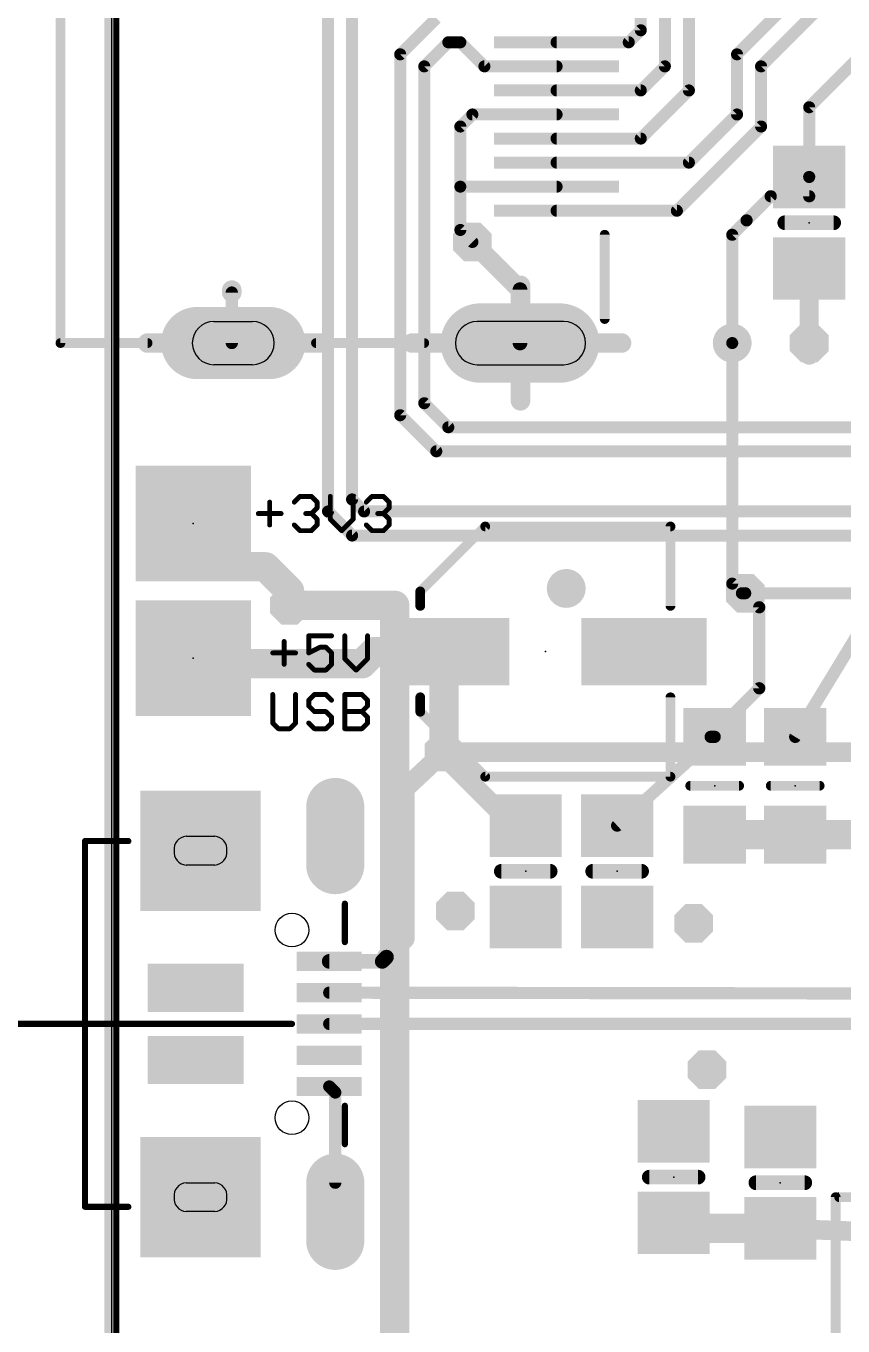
# Model space of a CAD drawing. Extents: x -31 to 165, y 0 to 136.
# Drawn here: x -1.78 to 15.2, y 31.32 to 58.34 of the extents above; entities that cross this region are included whole.
import ezdxf

# ---------------------------------------------------------------- set-up
doc = ezdxf.new("R2010")
doc.units = 0
for name, color, linetype in [('1', 12, 'CONTINUOUS'), ('16', 132, 'CONTINUOUS'), ('17', 110, 'CONTINUOUS'), ('18', 3, 'CONTINUOUS'), ('20', 53, 'CONTINUOUS'), ('21', 40, 'CONTINUOUS'), ('22', 6, 'CONTINUOUS'), ('23', 40, 'CONTINUOUS'), ('47', 253, 'CONTINUOUS')]:
    doc.layers.add(name, color=color, linetype=linetype)

# ---------------------------------------------------------------- blocks, each defined once
blk = doc.blocks.new('RECT')
blk.add_solid([(-0.5, -0.5), (0.5, -0.5), (-0.5, 0.5), (0.5, 0.5)])
blk = doc.blocks.new('LONGP100')
at = {"const_width": 1}
blk.add_lwpolyline([(-0.5, 0), (0.5, 0)], dxfattribs=at)
at = {"const_width": 0.5}
for points in [[(-0.5, 0.25, 1), (-0.5, -0.25)], [(0.5, -0.25, 1), (0.5, 0.25)]]:
    blk.add_lwpolyline(points, format="xyb", dxfattribs=at)
blk = doc.blocks.new('OFFSETP100')
at = {"const_width": 1}
blk.add_lwpolyline([(0, 0), (1, 0)], dxfattribs=at)
at = {"const_width": 0.5}
for points in [[(0, 0.25, 1), (0, -0.25)], [(1, -0.25, 1), (1, 0.25)]]:
    blk.add_lwpolyline(points, format="xyb", dxfattribs=at)
blk = doc.blocks.new('SQUAREP')
blk.add_solid([(-0.5, -0.5), (0.5, -0.5), (-0.5, 0.5), (0.5, 0.5)])
blk = doc.blocks.new('ROUNDV')
at = {"const_width": 0.5}
blk.add_lwpolyline([(0, -0.25, 1), (0, 0.25, 1), (0, -0.25)], format="xyb", dxfattribs=at)
blk = doc.blocks.new('OCTAGONV')
at = {"const_width": 0.5}
blk.add_lwpolyline([(-0.25, -0.1036), (-0.25, 0.1036), (-0.1036, 0.25), (0.1036, 0.25), (0.25, 0.1036), (0.25, -0.1036), (0.1036, -0.25), (-0.1036, -0.25), (-0.25, -0.1036), (-0.25, 0.1036)], dxfattribs=at)

msp = doc.modelspace()

# ---------------------------------------------------------------- linework, layer by layer
at = {"layer": '1'}
for points, const_width in [([(-0.0008, 8.001), (-0.0008, 108.201)], 0.3), ([(11.4992, 57.501), (11.4992, 68.501)], 0.25), ([(11.9992, 57.001), (11.9992, 68.251)], 0.25), ([(10.9992, 58.251), (10.9992, 59.501)], 0.25), ([(4.4992, 59.251), (4.4992, 48.251)], 0.25), ([(12.9992, 57.751), (14.4992, 59.251)], 0.25), ([(4.9992, 59.001), (4.9992, 48.501)], 0.25), ([(13.4992, 57.501), (14.9992, 59.001)], 0.25), ([(6.7492, 58.501), (5.9992, 57.751)], 0.25), ([(16.4992, 58.651), (14.4992, 56.651)], 0.25), ([(10.7492, 58.001), (10.9992, 58.251)], 0.25), ([(6.4992, 57.501), (6.9992, 58.001)], 0.25), ([(6.9992, 58.001), (7.2492, 58.001)], 0.25), ([(7.2492, 58.001), (7.7492, 57.501)], 0.25), ([(9.2492, 58.001), (10.7492, 58.001)], 0.25), ([(5.9992, 57.751), (5.9992, 50.251)], 0.25), ([(12.9992, 56.501), (12.9992, 57.751)], 0.25), ([(6.4992, 50.501), (6.4992, 57.501)], 0.25), ([(7.7492, 57.501), (9.2492, 57.501)], 0.25), ([(10.9992, 57.001), (11.4992, 57.501)], 0.25), ([(13.4992, 56.251), (13.4992, 57.501)], 0.25), ([(9.2492, 57.001), (10.9992, 57.001)], 0.25), ([(10.9992, 56.001), (11.9992, 57.001)], 0.25), ([(14.4992, 56.651), (14.4992, 55.201)], 0.25), ([(7.4992, 56.501), (7.2492, 56.251)], 0.25), ([(9.2492, 56.501), (7.4992, 56.501)], 0.25), ([(11.9992, 55.501), (12.9992, 56.501)], 0.25), ([(7.2492, 56.251), (7.2492, 55.001)], 0.25), ([(11.7492, 54.501), (13.4992, 56.251)], 0.25), ([(9.2492, 56.001), (10.9992, 56.001)], 0.25), ([(9.2492, 55.501), (11.9992, 55.501)], 0.25), ([(7.2492, 55.001), (7.2492, 54.101)], 0.25), ([(9.2492, 55.001), (7.2492, 55.001)], 0.25), ([(14.4992, 54.801), (14.4992, 55.201)], 0.254), ([(13.1992, 54.301), (13.6992, 54.801)], 0.254), ([(13.6992, 54.801), (14.4992, 54.801)], 0.254), ([(9.2492, 54.501), (11.7492, 54.501)], 0.25), ([(13.1992, 54.301), (12.8992, 54.001)], 0.25), ([(7.2492, 54.101), (7.4992, 53.851)], 0.25), ([(8.4892, 52.861), (7.4992, 53.851)], 0.4), ([(12.8992, 54.001), (12.8992, 51.751)], 0.25), ([(14.4992, 53.301), (14.4992, 51.751)], 0.4), ([(2.4992, 52.851), (2.4992, 52.801)], 0.4064), ([(8.4992, 52.951), (8.4992, 51.751)], 0.4064), ([(8.4892, 51.751), (8.4892, 52.861)], 0.3048), ([(2.4992, 51.751), (2.4992, 52.801)], 0.254), ([(0.7492, 51.751), (2.4992, 51.751)], 0.4064), ([(8.4992, 51.751), (10.5992, 51.751)], 0.4064), ([(6.9992, 50.001), (6.4992, 50.501)], 0.25), ([(5.9992, 50.251), (6.7492, 49.501)], 0.25), ([(15.7492, 50.001), (6.9992, 50.001)], 0.25), ([(15.9992, 49.501), (6.7492, 49.501)], 0.25), ([(4.4992, 48.251), (4.9992, 47.751)], 0.25), ([(4.9992, 48.501), (5.2492, 48.251)], 0.25), ([(5.2492, 48.251), (16.7492, 48.251)], 0.25), ([(1.6992, 47.101), (1.6992, 48.001)], 0.6096), ([(4.9992, 47.751), (16.9992, 47.751)], 0.25), ([(3.1992, 47.101), (1.6992, 47.101)], 0.6096), ([(3.6992, 46.601), (3.1992, 47.101)], 0.6096), ([(3.6992, 46.301), (3.6992, 46.601)], 0.6096), ([(13.4612, 46.26), (13.1702, 46.551)], 0.254), ([(17.7492, 46.551), (13.1702, 46.551)], 0.25), ([(13.4612, 44.577), (13.4612, 46.26)], 0.254), ([(14.2082, 43.567), (15.6504, 45.9348)], 0.254), ([(1.6992, 45.201), (1.8152, 45.085)], 0.6096), ([(1.8152, 45.085), (5.2062, 45.085)], 0.6096), ([(5.2062, 45.085), (5.4602, 45.339)], 0.6096), ([(5.4602, 45.339), (6.9662, 45.339)], 0.6096), ([(6.9662, 45.339), (6.9082, 44.646)], 0.6096), ([(6.9082, 44.646), (6.9082, 43.251)], 0.6096), ([(12.4512, 43.567), (13.4612, 44.577)], 0.254), ([(10.5082, 41.723), (12.5352, 43.567)], 0.254), ([(12.5352, 43.567), (12.4512, 43.567)], 0.254), ([(6.0952, 42.489), (6.9082, 43.251)], 0.4064), ([(8.2841, 41.7931), (6.8262, 43.251)], 0.4064), ([(6.8262, 43.251), (6.9082, 43.251)], 0.4064), ([(6.0952, 39.37), (6.0952, 42.489)], 0.4064), ([(8.6082, 41.723), (8.2841, 41.7931)], 0.6096), ([(12.5352, 41.535), (14.2082, 41.535)], 0.6096), ([(14.2082, 41.535), (15.8812, 41.535)], 0.6096), ([(5.7142, 38.989), (6.0952, 39.37)], 0.4064), ([(4.5242, 38.901), (5.6262, 38.901)], 0.3048), ([(5.6262, 38.901), (5.7142, 38.989)], 0.3048), ([(4.5242, 38.251), (20.1922, 38.227)], 0.254), ([(4.5242, 37.601), (20.1922, 37.601)], 0.254), ([(4.5242, 36.301), (4.6492, 36.176)], 0.254), ([(4.6492, 36.176), (4.6492, 34.301)], 0.254), ([(11.6832, 33.467), (11.7992, 33.351)], 0.6096), ([(11.7992, 33.351), (13.8992, 33.351)], 0.6096), ([(15.6332, 33.285), (13.8992, 33.351)], 0.4064)]:
    msp.add_lwpolyline(points, dxfattribs=dict(at, const_width=const_width))
for points, const_width in [([(11.0434, 58.2068, 1), (10.955, 58.2952)], 0.125), ([(6.9992, 58.0635, 1), (6.9992, 57.9385)], 0.125), ([(7.0434, 57.9568, 1), (6.955, 58.0452)], 0.125), ([(7.2934, 58.0452, 1), (7.205, 57.9568)], 0.125), ([(7.2492, 57.9385, 1), (7.2492, 58.0635)], 0.125), ([(9.2492, 58.0635, 1), (9.2492, 57.9385)], 0.125), ([(10.705, 58.0452, 1), (10.7934, 57.9568)], 0.125), ([(10.7492, 57.9385, 1), (10.7492, 58.0635)], 0.125), ([(10.9367, 58.251, 1), (11.0617, 58.251)], 0.125), ([(6.0617, 57.751, 1), (5.9367, 57.751)], 0.125), ([(5.955, 57.7952, 1), (6.0434, 57.7068)], 0.125), ([(13.0617, 57.751, 1), (12.9367, 57.751)], 0.125), ([(12.955, 57.7952, 1), (13.0434, 57.7068)], 0.125), ([(6.5617, 57.501, 1), (6.4367, 57.501)], 0.125), ([(6.455, 57.5452, 1), (6.5434, 57.4568)], 0.125), ([(7.7492, 57.5635, 1), (7.7492, 57.4385)], 0.125), ([(7.705, 57.4568, 1), (7.7934, 57.5452)], 0.125), ([(9.2492, 57.4385, 1), (9.2492, 57.5635)], 0.125), ([(11.4367, 57.501, 1), (11.5617, 57.501)], 0.125), ([(11.5434, 57.4568, 1), (11.455, 57.5452)], 0.125), ([(13.5617, 57.501, 1), (13.4367, 57.501)], 0.125), ([(13.455, 57.5452, 1), (13.5434, 57.4568)], 0.125), ([(9.2492, 57.0635, 1), (9.2492, 56.9385)], 0.125), ([(10.955, 57.0452, 1), (11.0434, 56.9568)], 0.125), ([(10.9992, 56.9385, 1), (10.9992, 57.0635)], 0.125), ([(11.9367, 57.001, 1), (12.0617, 57.001)], 0.125), ([(12.0434, 56.9568, 1), (11.955, 57.0452)], 0.125), ([(14.5617, 56.651, 1), (14.4367, 56.651)], 0.125), ([(14.455, 56.6952, 1), (14.5434, 56.6068)], 0.125), ([(7.4992, 56.5635, 1), (7.4992, 56.4385)], 0.125), ([(7.5434, 56.4568, 1), (7.455, 56.5452)], 0.125), ([(9.2492, 56.4385, 1), (9.2492, 56.5635)], 0.125), ([(12.9367, 56.501, 1), (13.0617, 56.501)], 0.125), ([(13.0434, 56.4568, 1), (12.955, 56.5452)], 0.125), ([(7.3117, 56.251, 1), (7.1867, 56.251)], 0.125), ([(7.205, 56.2952, 1), (7.2934, 56.2068)], 0.125), ([(13.4367, 56.251, 1), (13.5617, 56.251)], 0.125), ([(13.5434, 56.2068, 1), (13.455, 56.2952)], 0.125), ([(9.2492, 56.0635, 1), (9.2492, 55.9385)], 0.125), ([(10.955, 56.0452, 1), (11.0434, 55.9568)], 0.125), ([(10.9992, 55.9385, 1), (10.9992, 56.0635)], 0.125), ([(9.2492, 55.5635, 1), (9.2492, 55.4385)], 0.125), ([(11.955, 55.5452, 1), (12.0434, 55.4568)], 0.125), ([(11.9992, 55.4385, 1), (11.9992, 55.5635)], 0.125), ([(7.3117, 55.001, 1), (7.1867, 55.001)], 0.125), ([(7.2492, 55.0635, 1), (7.2492, 54.9385)], 0.125), ([(9.2492, 54.9385, 1), (9.2492, 55.0635)], 0.125), ([(14.5627, 55.201, 1), (14.4357, 55.201)], 0.127), ([(14.4367, 55.201, 1), (14.5617, 55.201)], 0.125), ([(7.1867, 55.001, 1), (7.3117, 55.001)], 0.125), ([(13.6992, 54.8645, 1), (13.6992, 54.7375)], 0.127), ([(13.7441, 54.7561, 1), (13.6543, 54.8459)], 0.127), ([(14.4357, 54.801, 1), (14.5627, 54.801)], 0.127), ([(14.4992, 54.7375, 1), (14.4992, 54.8645)], 0.127), ([(9.2492, 54.5635, 1), (9.2492, 54.4385)], 0.125), ([(11.705, 54.5452, 1), (11.7934, 54.4568)], 0.125), ([(11.7492, 54.4385, 1), (11.7492, 54.5635)], 0.125), ([(13.1543, 54.3459, 1), (13.2441, 54.2561)], 0.127), ([(13.2434, 54.2568, 1), (13.155, 54.3452)], 0.125), ([(7.2934, 54.1452, 1), (7.205, 54.0568)], 0.125), ([(7.1867, 54.101, 1), (7.3117, 54.101)], 0.125), ([(7.5699, 53.9217, 1), (7.4285, 53.7803)], 0.2), ([(12.9617, 54.001, 1), (12.8367, 54.001)], 0.125), ([(12.855, 54.0452, 1), (12.9434, 53.9568)], 0.125), ([(7.455, 53.8068, 1), (7.5434, 53.8952)], 0.125), ([(14.5992, 53.301, 1), (14.3992, 53.301)], 0.2), ([(2.6008, 52.851, 1), (2.3976, 52.851)], 0.2032), ([(8.6008, 52.951, 1), (8.3976, 52.951)], 0.2032), ([(8.4185, 52.7903, 1), (8.5599, 52.9317)], 0.2), ([(8.5654, 52.861, 1), (8.413, 52.861)], 0.1524), ([(2.3976, 52.801, 1), (2.6008, 52.801)], 0.2032), ([(2.5627, 52.801, 1), (2.4357, 52.801)], 0.127), ([(0.7492, 51.8526, 1), (0.7492, 51.6494)], 0.2032), ([(2.4992, 51.6494, 1), (2.4992, 51.8526)], 0.2032), ([(8.4992, 51.8526, 1), (8.4992, 51.6494)], 0.2032), ([(10.5992, 51.6494, 1), (10.5992, 51.8526)], 0.2032), ([(2.4357, 51.751, 1), (2.5627, 51.751)], 0.127), ([(8.3976, 51.751, 1), (8.6008, 51.751)], 0.2032), ([(8.413, 51.751, 1), (8.5654, 51.751)], 0.1524), ([(12.8367, 51.751, 1), (12.9617, 51.751)], 0.125), ([(14.3992, 51.751, 1), (14.5992, 51.751)], 0.2), ([(6.5434, 50.5452, 1), (6.455, 50.4568)], 0.125), ([(6.4367, 50.501, 1), (6.5617, 50.501)], 0.125), ([(6.0434, 50.2952, 1), (5.955, 50.2068)], 0.125), ([(5.9367, 50.251, 1), (6.0617, 50.251)], 0.125), ([(6.9992, 50.0635, 1), (6.9992, 49.9385)], 0.125), ([(6.955, 49.9568, 1), (7.0434, 50.0452)], 0.125), ([(6.7492, 49.5635, 1), (6.7492, 49.4385)], 0.125), ([(6.705, 49.4568, 1), (6.7934, 49.5452)], 0.125), ([(4.5434, 48.2952, 1), (4.455, 48.2068)], 0.125), ([(5.0434, 48.5452, 1), (4.955, 48.4568)], 0.125), ([(4.9367, 48.501, 1), (5.0617, 48.501)], 0.125), ([(5.2492, 48.3135, 1), (5.2492, 48.1885)], 0.125), ([(1.8516, 48.001, 1), (1.5468, 48.001)], 0.3048), ([(4.4367, 48.251, 1), (4.5617, 48.251)], 0.125), ([(5.205, 48.2068, 1), (5.2934, 48.2952)], 0.125), ([(4.9992, 47.8135, 1), (4.9992, 47.6885)], 0.125), ([(4.955, 47.7068, 1), (5.0434, 47.7952)], 0.125), ([(1.6992, 47.2534, 1), (1.6992, 46.9486)], 0.3048), ([(3.307, 47.2088, 1), (3.0914, 46.9932)], 0.3048), ([(3.1992, 46.9486, 1), (3.1992, 47.2534)], 0.3048), ([(1.5468, 47.101, 1), (1.8516, 47.101)], 0.3048), ([(3.8516, 46.601, 1), (3.5468, 46.601)], 0.3048), ([(3.5914, 46.4932, 1), (3.807, 46.7088)], 0.3048), ([(13.2151, 46.5959, 1), (13.1253, 46.5061)], 0.127), ([(13.1702, 46.6135, 1), (13.1702, 46.4885)], 0.125), ([(3.5468, 46.301, 1), (3.8516, 46.301)], 0.3048), ([(13.5247, 46.26, 1), (13.3977, 46.26)], 0.127), ([(13.4163, 46.2151, 1), (13.5061, 46.3049)], 0.127), ([(1.807, 45.3088, 1), (1.5914, 45.0932)], 0.3048), ([(1.8152, 45.2374, 1), (1.8152, 44.9326)], 0.3048), ([(5.2062, 44.9326, 1), (5.2062, 45.2374)], 0.3048), ([(5.4602, 45.4914, 1), (5.4602, 45.1866)], 0.3048), ([(5.568, 45.2312, 1), (5.3524, 45.4468)], 0.3048), ([(7.1181, 45.3263, 1), (6.8143, 45.3517)], 0.3048), ([(6.9662, 45.1866, 1), (6.9662, 45.4914)], 0.3048), ([(1.7074, 44.9772, 1), (1.923, 45.1928)], 0.3048), ([(5.0984, 45.1928, 1), (5.314, 44.9772)], 0.3048), ([(7.0606, 44.646, 1), (6.7558, 44.646)], 0.3048), ([(6.7563, 44.6587, 1), (7.0601, 44.6333)], 0.3048), ([(13.3977, 44.577, 1), (13.5247, 44.577)], 0.127), ([(13.5061, 44.5321, 1), (13.4163, 44.6219)], 0.127), ([(12.4512, 43.6305, 1), (12.4512, 43.5035)], 0.127), ([(12.4063, 43.6119, 1), (12.4961, 43.5221)], 0.127), ([(12.5779, 43.52, 1), (12.4925, 43.614)], 0.127), ([(12.5352, 43.5035, 1), (12.5352, 43.6305)], 0.127), ([(14.154, 43.6, 1), (14.2624, 43.534)], 0.127), ([(6.7558, 43.251, 1), (7.0606, 43.251)], 0.3048), ([(6.8262, 43.3526, 1), (6.8262, 43.1494)], 0.2032), ([(6.898, 43.3228, 1), (6.7544, 43.1792)], 0.2032), ([(6.9777, 43.1769, 1), (6.8387, 43.3251)], 0.2032), ([(6.9082, 43.1494, 1), (6.9082, 43.3526)], 0.2032), ([(6.1968, 42.489, 1), (5.9936, 42.489)], 0.2032), ([(6.0257, 42.5631, 1), (6.1647, 42.4149)], 0.2032), ([(8.3163, 41.9421, 1), (8.2518, 41.6442)], 0.3048), ([(8.2122, 41.7213, 1), (8.3559, 41.865)], 0.2032), ([(8.576, 41.574, 1), (8.6404, 41.872)], 0.3048), ([(10.4655, 41.77, 1), (10.5509, 41.676)], 0.127), ([(12.5352, 41.6874, 1), (12.5352, 41.3826)], 0.3048), ([(14.2082, 41.6874, 1), (14.2082, 41.3826)], 0.3048), ([(14.2082, 41.3826, 1), (14.2082, 41.6874)], 0.3048), ([(5.9936, 39.37, 1), (6.1968, 39.37)], 0.2032), ([(6.167, 39.2982, 1), (6.0234, 39.4418)], 0.2032), ([(4.5242, 38.9772, 1), (4.5242, 38.8248)], 0.1524), ([(5.5723, 38.9549, 1), (5.6801, 38.8471)], 0.1524), ([(5.6424, 39.0608, 1), (5.786, 38.9172)], 0.2032), ([(5.6262, 38.8248, 1), (5.6262, 38.9772)], 0.1524), ([(5.7681, 38.9351, 1), (5.6603, 39.0429)], 0.1524), ([(4.5243, 38.3145, 1), (4.5241, 38.1875)], 0.127), ([(4.5242, 37.6645, 1), (4.5242, 37.5375)], 0.127), ([(4.5691, 36.3459, 1), (4.4793, 36.2561)], 0.127), ([(4.7127, 36.176, 1), (4.5857, 36.176)], 0.127), ([(4.6043, 36.1311, 1), (4.6941, 36.2209)], 0.127), ([(4.5857, 34.301, 1), (4.7127, 34.301)], 0.127), ([(11.791, 33.5748, 1), (11.5754, 33.3592)], 0.3048), ([(11.7992, 33.5034, 1), (11.7992, 33.1986)], 0.3048), ([(11.6914, 33.2432, 1), (11.907, 33.4588)], 0.3048), ([(13.9031, 33.4525, 1), (13.8953, 33.2495)], 0.2032), ([(13.8992, 33.1986, 1), (13.8992, 33.5034)], 0.3048)]:
    msp.add_lwpolyline(points, format="xyb", dxfattribs=dict(at, const_width=const_width))
at = {"layer": '16'}
for points, const_width in [([(-0.0008, 8.001), (-0.0008, 108.201)], 0.25), ([(8.4992, 52.951), (8.4992, 50.551)], 0.4064), ([(0.7492, 51.751), (4.3492, 51.751)], 0.4064), ([(6.2492, 51.751), (10.5492, 51.751)], 0.4064), ([(12.8992, 46.751), (12.8992, 51.751)], 0.25), ([(14.4992, 51.751), (14.4992, 51.501)], 0.4), ([(13.0992, 46.551), (12.8992, 46.751)], 0.25), ([(5.8852, 46.301), (3.6992, 46.301)], 0.6096), ([(5.8852, 29.151), (5.8852, 46.301)], 0.6096), ([(13.1702, 46.551), (13.0992, 46.551)], 0.25), ([(6.9082, 43.251), (16.0992, 43.251)], 0.4064)]:
    msp.add_lwpolyline(points, dxfattribs=dict(at, const_width=const_width))
for points, const_width in [([(8.6008, 52.951, 1), (8.3976, 52.951)], 0.2032), ([(0.7492, 51.8526, 1), (0.7492, 51.6494)], 0.2032), ([(4.3492, 51.6494, 1), (4.3492, 51.8526)], 0.2032), ([(6.2492, 51.8526, 1), (6.2492, 51.6494)], 0.2032), ([(10.5492, 51.6494, 1), (10.5492, 51.8526)], 0.2032), ([(12.9617, 51.751, 1), (12.8367, 51.751)], 0.125), ([(14.5992, 51.751, 1), (14.3992, 51.751)], 0.2), ([(14.3992, 51.501, 1), (14.5992, 51.501)], 0.2), ([(8.3976, 50.551, 1), (8.6008, 50.551)], 0.2032), ([(12.9434, 46.7952, 1), (12.855, 46.7068)], 0.125), ([(12.8367, 46.751, 1), (12.9617, 46.751)], 0.125), ([(3.6992, 46.4534, 1), (3.6992, 46.1486)], 0.3048), ([(6.0376, 46.301, 1), (5.7328, 46.301)], 0.3048), ([(5.8852, 46.1486, 1), (5.8852, 46.4534)], 0.3048), ([(13.0992, 46.6135, 1), (13.0992, 46.4885)], 0.125), ([(13.055, 46.5068, 1), (13.1434, 46.5952)], 0.125), ([(13.1702, 46.4885, 1), (13.1702, 46.6135)], 0.125), ([(6.9082, 43.3526, 1), (6.9082, 43.1494)], 0.2032)]:
    msp.add_lwpolyline(points, format="xyb", dxfattribs=dict(at, const_width=const_width))
at = {"layer": '20'}
for p, q in [((-0.0008, 112.201), (-0.0008, 4.001)), ((2.1292, 52.201), (2.9292, 52.201)), ((9.3992, 52.201), (7.5992, 52.201)), ((2.9292, 51.301), (2.1292, 51.301)), ((7.5992, 51.301), (9.3992, 51.301)), ((1.5492, 41.501), (2.1492, 41.501)), ((2.1492, 40.901), (1.5492, 40.901)), ((1.5492, 34.301), (2.1492, 34.301)), ((2.1492, 33.701), (1.5492, 33.701))]:
    msp.add_line(p, q, dxfattribs=at)
for centre in [(3.7492, 39.551), (3.7492, 35.651)]:
    msp.add_circle(centre, 0.35, dxfattribs=at)
for centre, radius, start, end in [((2.1292, 51.751), 0.45, 90, 180), ((2.9292, 51.751), 0.45, 0, 90), ((7.5992, 51.751), 0.45, 90, 180), ((9.3992, 51.751), 0.45, 0, 90), ((2.1292, 51.751), 0.45, 180, 270), ((2.9292, 51.751), 0.45, 270, 0), ((7.5992, 51.751), 0.45, 180, 270), ((9.3992, 51.751), 0.45, 270, 0), ((1.5742, 41.226), 0.2761, 95.1944, 185.1944), ((2.1242, 41.226), 0.2761, 354.8056, 84.8056), ((1.5742, 41.176), 0.2761, 174.8056, 264.8056), ((2.1242, 41.176), 0.2761, 275.1944, 5.1944), ((1.5742, 34.026), 0.2761, 95.1944, 185.1944), ((2.1242, 34.026), 0.2761, 354.8056, 84.8056), ((1.5742, 33.976), 0.2761, 174.8056, 264.8056), ((2.1242, 33.976), 0.2761, 275.1944, 5.1944)]:
    msp.add_arc(centre, radius, start, end, dxfattribs=at)
at = {"layer": '21'}
for points, const_width in [([(-1.0608, 66.251), (-1.0608, 51.751)], 0.2032), ([(15.0072, 54.251), (13.9912, 54.251)], 0.3048), ([(10.2492, 54.001), (10.2492, 52.251)], 0.2032), ([(-1.0608, 51.751), (0.7492, 51.751)], 0.2032), ([(4.2492, 51.751), (6.4992, 51.751)], 0.2032), ([(3.2873, 48.445), (3.2873, 47.9704)], 0.1016), ([(3.7984, 48.445), (3.9171, 48.5636)], 0.1016), ([(3.9171, 48.5636), (4.1543, 48.5636)], 0.1016), ([(4.1543, 48.5636), (4.273, 48.445)], 0.1016), ([(4.273, 48.3263), (4.1543, 48.2077)], 0.1016), ([(4.273, 48.445), (4.273, 48.3263)], 0.1016), ([(4.5468, 48.5636), (4.5468, 48.0891)], 0.1016), ([(5.0214, 48.0891), (5.0214, 48.5636)], 0.1016), ([(5.2952, 48.445), (5.4139, 48.5636)], 0.1016), ([(5.4139, 48.5636), (5.6512, 48.5636)], 0.1016), ([(5.6512, 48.5636), (5.7698, 48.445)], 0.1016), ([(5.7698, 48.3263), (5.6512, 48.2077)], 0.1016), ([(5.7698, 48.445), (5.7698, 48.3263)], 0.1016), ([(3.05, 48.2077), (3.5245, 48.2077)], 0.1016), ([(4.1543, 48.2077), (4.0357, 48.2077)], 0.1016), ([(4.1543, 48.2077), (4.273, 48.0891)], 0.1016), ([(4.273, 48.0891), (4.273, 47.9704)], 0.1016), ([(4.5468, 48.0891), (4.7841, 47.8518)], 0.1016), ([(4.7841, 47.8518), (5.0214, 48.0891)], 0.1016), ([(5.6512, 48.2077), (5.5325, 48.2077)], 0.1016), ([(5.6512, 48.2077), (5.7698, 48.0891)], 0.1016), ([(5.7698, 48.0891), (5.7698, 47.9704)], 0.1016), ([(3.9171, 47.8518), (3.7984, 47.9704)], 0.1016), ([(4.1543, 47.8518), (3.9171, 47.8518)], 0.1016), ([(4.273, 47.9704), (4.1543, 47.8518)], 0.1016), ([(5.4139, 47.8518), (5.2952, 47.9704)], 0.1016), ([(5.6512, 47.8518), (5.4139, 47.8518)], 0.1016), ([(5.7698, 47.9704), (5.6512, 47.8518)], 0.1016), ([(6.4162, 46.589), (7.7662, 47.939)], 0.2032), ([(7.7662, 47.939), (11.6162, 47.939)], 0.2032), ([(11.6162, 47.939), (11.6162, 46.289)], 0.2032), ([(6.4162, 46.289), (6.4162, 46.589)], 0.2032), ([(4.573, 45.6668), (4.0984, 45.6668)], 0.1016), ([(4.0984, 45.6668), (4.0984, 45.3109)], 0.1016), ([(4.8468, 45.6668), (4.8468, 45.1923)], 0.1016), ([(5.3214, 45.1923), (5.3214, 45.6668)], 0.1016), ([(3.5873, 45.5482), (3.5873, 45.0736)], 0.1016), ([(4.0984, 45.3109), (4.3357, 45.4295)], 0.1016), ([(4.3357, 45.4295), (4.4543, 45.4295)], 0.1016), ([(4.4543, 45.4295), (4.573, 45.3109)], 0.1016), ([(3.35, 45.3109), (3.8245, 45.3109)], 0.1016), ([(4.2171, 44.955), (4.0984, 45.0736)], 0.1016), ([(4.573, 45.0736), (4.4543, 44.955)], 0.1016), ([(4.573, 45.3109), (4.573, 45.0736)], 0.1016), ([(4.8468, 45.1923), (5.0841, 44.955)], 0.1016), ([(5.0841, 44.955), (5.3214, 45.1923)], 0.1016), ([(4.4543, 44.955), (4.2171, 44.955)], 0.1016), ([(3.35, 44.4476), (3.35, 43.8544)], 0.1016), ([(3.8245, 43.8544), (3.8245, 44.4476)], 0.1016), ([(4.2171, 44.4476), (4.0984, 44.329)], 0.1016), ([(4.0984, 44.329), (4.0984, 44.2103)], 0.1016), ([(4.4543, 44.4476), (4.2171, 44.4476)], 0.1016), ([(4.573, 44.329), (4.4543, 44.4476)], 0.1016), ([(4.8468, 43.7358), (4.8468, 44.4476)], 0.1016), ([(4.8468, 44.4476), (5.2027, 44.4476)], 0.1016), ([(5.2027, 44.4476), (5.3214, 44.329)], 0.1016), ([(5.3214, 44.329), (5.3214, 44.2103)], 0.1016), ([(6.4162, 44.089), (6.4162, 44.389)], 0.2032), ([(11.6162, 44.389), (11.6162, 42.739)], 0.2032), ([(4.0984, 44.2103), (4.2171, 44.0917)], 0.1016), ([(4.2171, 44.0917), (4.4543, 44.0917)], 0.1016), ([(4.4543, 44.0917), (4.573, 43.9731)], 0.1016), ([(4.8468, 44.0917), (5.2027, 44.0917)], 0.1016), ([(5.3214, 44.2103), (5.2027, 44.0917)], 0.1016), ([(5.2027, 44.0917), (5.3214, 43.9731)], 0.1016), ([(7.7662, 42.739), (6.4162, 44.089)], 0.2032), ([(3.35, 43.8544), (3.4686, 43.7358)], 0.1016), ([(3.4686, 43.7358), (3.7059, 43.7358)], 0.1016), ([(3.7059, 43.7358), (3.8245, 43.8544)], 0.1016), ([(4.2171, 43.7358), (4.0984, 43.8544)], 0.1016), ([(4.4543, 43.7358), (4.2171, 43.7358)], 0.1016), ([(4.573, 43.8544), (4.4543, 43.7358)], 0.1016), ([(4.573, 43.9731), (4.573, 43.8544)], 0.1016), ([(5.2027, 43.7358), (4.8468, 43.7358)], 0.1016), ([(5.3214, 43.8544), (5.2027, 43.7358)], 0.1016), ([(5.3214, 43.9731), (5.3214, 43.8544)], 0.1016), ([(11.6162, 42.739), (7.7662, 42.739)], 0.2032), ([(12.0272, 42.551), (13.0432, 42.551)], 0.2032), ([(13.7002, 42.551), (14.7162, 42.551)], 0.2032), ([(0.3492, 41.401), (-0.5508, 41.401)], 0.127), ([(-0.5508, 41.401), (-0.5508, 33.801)], 0.127), ([(9.1162, 40.773), (8.1002, 40.773)], 0.3048), ([(11.0162, 40.773), (10.0002, 40.773)], 0.3048), ([(4.8492, 40.101), (4.8492, 39.301)], 0.127), ([(4.8492, 35.901), (4.8492, 35.101)], 0.127), ([(11.1752, 34.417), (12.1912, 34.417)], 0.3048), ([(13.3912, 34.301), (14.4072, 34.301)], 0.3048), ([(15.0492, 34.001), (15.0492, 30.401)], 0.2032), ([(17.5992, 34.001), (15.1212, 34.001)], 0.2032), ([(-0.5508, 33.801), (0.3492, 33.801)], 0.127)]:
    msp.add_lwpolyline(points, dxfattribs=dict(at, const_width=const_width))
for points, const_width in [([(13.9912, 54.3272, 1), (13.9912, 54.1748)], 0.1524), ([(15.0072, 54.1748, 1), (15.0072, 54.3272)], 0.1524), ([(10.3, 54.001, 1), (10.1984, 54.001)], 0.1016), ([(10.1984, 52.251, 1), (10.3, 52.251)], 0.1016), ([(-1.0608, 51.8018, 1), (-1.0608, 51.7002)], 0.1016), ([(-1.1116, 51.751, 1), (-1.01, 51.751)], 0.1016), ([(0.7492, 51.7002, 1), (0.7492, 51.8018)], 0.1016), ([(4.2492, 51.8018, 1), (4.2492, 51.7002)], 0.1016), ([(6.4992, 51.7002, 1), (6.4992, 51.8018)], 0.1016), ([(3.3127, 48.445, 1), (3.2619, 48.445)], 0.0508), ([(3.7805, 48.4629, 1), (3.8164, 48.427)], 0.0508), ([(3.9171, 48.589, 1), (3.9171, 48.5382)], 0.0508), ([(3.935, 48.5456, 1), (3.8991, 48.5816)], 0.0508), ([(4.1723, 48.5816, 1), (4.1364, 48.5456)], 0.0508), ([(4.1543, 48.5382, 1), (4.1543, 48.589)], 0.0508), ([(4.2984, 48.445, 1), (4.2476, 48.445)], 0.0508), ([(4.255, 48.427, 1), (4.2909, 48.4629)], 0.0508), ([(4.2909, 48.3084, 1), (4.255, 48.3443)], 0.0508), ([(4.5722, 48.5636, 1), (4.5214, 48.5636)], 0.0508), ([(5.0468, 48.5636, 1), (4.996, 48.5636)], 0.0508), ([(5.2773, 48.4629, 1), (5.3132, 48.427)], 0.0508), ([(5.4139, 48.589, 1), (5.4139, 48.5382)], 0.0508), ([(5.4318, 48.5456, 1), (5.3959, 48.5816)], 0.0508), ([(5.6691, 48.5816, 1), (5.6332, 48.5456)], 0.0508), ([(5.6512, 48.5382, 1), (5.6512, 48.589)], 0.0508), ([(5.7952, 48.445, 1), (5.7444, 48.445)], 0.0508), ([(5.7518, 48.427, 1), (5.7877, 48.4629)], 0.0508), ([(5.7877, 48.3084, 1), (5.7518, 48.3443)], 0.0508), ([(3.05, 48.2331, 1), (3.05, 48.1823)], 0.0508), ([(3.5245, 48.1823, 1), (3.5245, 48.2331)], 0.0508), ([(4.0357, 48.2331, 1), (4.0357, 48.1823)], 0.0508), ([(4.1723, 48.2257, 1), (4.1364, 48.1897)], 0.0508), ([(4.1364, 48.2257, 1), (4.1723, 48.1897)], 0.0508), ([(4.1543, 48.1823, 1), (4.1543, 48.2331)], 0.0508), ([(4.2476, 48.3263, 1), (4.2984, 48.3263)], 0.0508), ([(4.2984, 48.0891, 1), (4.2476, 48.0891)], 0.0508), ([(4.255, 48.0711, 1), (4.2909, 48.107)], 0.0508), ([(4.5214, 48.0891, 1), (4.5722, 48.0891)], 0.0508), ([(4.5648, 48.107, 1), (4.5289, 48.0711)], 0.0508), ([(4.996, 48.0891, 1), (5.0468, 48.0891)], 0.0508), ([(5.0393, 48.0711, 1), (5.0034, 48.107)], 0.0508), ([(5.5325, 48.2331, 1), (5.5325, 48.1823)], 0.0508), ([(5.6691, 48.2257, 1), (5.6332, 48.1897)], 0.0508), ([(5.6332, 48.2257, 1), (5.6691, 48.1897)], 0.0508), ([(5.6512, 48.1823, 1), (5.6512, 48.2331)], 0.0508), ([(5.7444, 48.3263, 1), (5.7952, 48.3263)], 0.0508), ([(5.7952, 48.0891, 1), (5.7444, 48.0891)], 0.0508), ([(5.7518, 48.0711, 1), (5.7877, 48.107)], 0.0508), ([(3.2619, 47.9704, 1), (3.3127, 47.9704)], 0.0508), ([(3.8164, 47.9884, 1), (3.7805, 47.9525)], 0.0508), ([(3.9171, 47.8772, 1), (3.9171, 47.8264)], 0.0508), ([(3.8991, 47.8338, 1), (3.935, 47.8698)], 0.0508), ([(4.1364, 47.8698, 1), (4.1723, 47.8338)], 0.0508), ([(4.1543, 47.8264, 1), (4.1543, 47.8772)], 0.0508), ([(4.2476, 47.9704, 1), (4.2984, 47.9704)], 0.0508), ([(4.2909, 47.9525, 1), (4.255, 47.9884)], 0.0508), ([(4.7661, 47.8698, 1), (4.8021, 47.8338)], 0.0508), ([(4.7661, 47.8338, 1), (4.8021, 47.8698)], 0.0508), ([(5.3132, 47.9884, 1), (5.2773, 47.9525)], 0.0508), ([(5.4139, 47.8772, 1), (5.4139, 47.8264)], 0.0508), ([(5.3959, 47.8338, 1), (5.4318, 47.8698)], 0.0508), ([(5.6332, 47.8698, 1), (5.6691, 47.8338)], 0.0508), ([(5.6512, 47.8264, 1), (5.6512, 47.8772)], 0.0508), ([(5.7444, 47.9704, 1), (5.7952, 47.9704)], 0.0508), ([(5.7877, 47.9525, 1), (5.7518, 47.9884)], 0.0508), ([(7.7662, 47.9898, 1), (7.7662, 47.8882)], 0.1016), ([(7.8021, 47.9031, 1), (7.7303, 47.9749)], 0.1016), ([(11.667, 47.939, 1), (11.5654, 47.939)], 0.1016), ([(11.6162, 47.8882, 1), (11.6162, 47.9898)], 0.1016), ([(6.467, 46.589, 1), (6.3654, 46.589)], 0.1016), ([(6.3803, 46.6249, 1), (6.4521, 46.5531)], 0.1016), ([(6.3654, 46.289, 1), (6.467, 46.289)], 0.1016), ([(11.5654, 46.289, 1), (11.667, 46.289)], 0.1016), ([(4.0984, 45.6922, 1), (4.0984, 45.6414)], 0.0508), ([(4.1238, 45.6668, 1), (4.073, 45.6668)], 0.0508), ([(4.573, 45.6414, 1), (4.573, 45.6922)], 0.0508), ([(4.8722, 45.6668, 1), (4.8214, 45.6668)], 0.0508), ([(5.3468, 45.6668, 1), (5.296, 45.6668)], 0.0508), ([(3.6127, 45.5482, 1), (3.5619, 45.5482)], 0.0508), ([(4.3357, 45.4549, 1), (4.3357, 45.4041)], 0.0508), ([(4.347, 45.4068, 1), (4.3243, 45.4523)], 0.0508), ([(4.4723, 45.4475, 1), (4.4364, 45.4116)], 0.0508), ([(4.4543, 45.4041, 1), (4.4543, 45.4549)], 0.0508), ([(3.35, 45.3363, 1), (3.35, 45.2855)], 0.0508), ([(3.8245, 45.2855, 1), (3.8245, 45.3363)], 0.0508), ([(4.073, 45.3109, 1), (4.1238, 45.3109)], 0.0508), ([(4.0871, 45.3336, 1), (4.1098, 45.2882)], 0.0508), ([(4.1164, 45.0916, 1), (4.0805, 45.0557)], 0.0508), ([(4.5984, 45.3109, 1), (4.5476, 45.3109)], 0.0508), ([(4.555, 45.2929, 1), (4.5909, 45.3289)], 0.0508), ([(4.5909, 45.0557, 1), (4.555, 45.0916)], 0.0508), ([(4.8214, 45.1923, 1), (4.8722, 45.1923)], 0.0508), ([(4.8648, 45.2102, 1), (4.8289, 45.1743)], 0.0508), ([(5.296, 45.1923, 1), (5.3468, 45.1923)], 0.0508), ([(5.3393, 45.1743, 1), (5.3034, 45.2102)], 0.0508), ([(3.5619, 45.0736, 1), (3.6127, 45.0736)], 0.0508), ([(4.2171, 44.9804, 1), (4.2171, 44.9296)], 0.0508), ([(4.1991, 44.937, 1), (4.235, 44.973)], 0.0508), ([(4.4364, 44.973, 1), (4.4723, 44.937)], 0.0508), ([(4.4543, 44.9296, 1), (4.4543, 44.9804)], 0.0508), ([(4.5476, 45.0736, 1), (4.5984, 45.0736)], 0.0508), ([(5.0661, 44.973, 1), (5.1021, 44.937)], 0.0508), ([(5.0661, 44.937, 1), (5.1021, 44.973)], 0.0508), ([(3.3754, 44.4476, 1), (3.3246, 44.4476)], 0.0508), ([(3.8499, 44.4476, 1), (3.7991, 44.4476)], 0.0508), ([(4.1238, 44.329, 1), (4.073, 44.329)], 0.0508), ([(4.0805, 44.3469, 1), (4.1164, 44.311)], 0.0508), ([(4.2171, 44.473, 1), (4.2171, 44.4222)], 0.0508), ([(4.235, 44.4296, 1), (4.1991, 44.4656)], 0.0508), ([(4.4723, 44.4656, 1), (4.4364, 44.4296)], 0.0508), ([(4.4543, 44.4222, 1), (4.4543, 44.473)], 0.0508), ([(4.555, 44.311, 1), (4.5909, 44.3469)], 0.0508), ([(4.8722, 44.4476, 1), (4.8214, 44.4476)], 0.0508), ([(4.8468, 44.473, 1), (4.8468, 44.4222)], 0.0508), ([(5.2207, 44.4656, 1), (5.1848, 44.4296)], 0.0508), ([(5.2027, 44.4222, 1), (5.2027, 44.473)], 0.0508), ([(5.3468, 44.329, 1), (5.296, 44.329)], 0.0508), ([(5.3034, 44.311, 1), (5.3393, 44.3469)], 0.0508), ([(6.467, 44.389, 1), (6.3654, 44.389)], 0.1016), ([(11.667, 44.389, 1), (11.5654, 44.389)], 0.1016), ([(4.073, 44.2103, 1), (4.1238, 44.2103)], 0.0508), ([(4.1164, 44.2283, 1), (4.0805, 44.1924)], 0.0508), ([(4.2171, 44.1171, 1), (4.2171, 44.0663)], 0.0508), ([(4.1991, 44.0737, 1), (4.235, 44.1097)], 0.0508), ([(4.4723, 44.1097, 1), (4.4364, 44.0737)], 0.0508), ([(4.4543, 44.0663, 1), (4.4543, 44.1171)], 0.0508), ([(4.8468, 44.1171, 1), (4.8468, 44.0663)], 0.0508), ([(5.2207, 44.1097, 1), (5.1848, 44.0737)], 0.0508), ([(5.1848, 44.1097, 1), (5.2207, 44.0737)], 0.0508), ([(5.2027, 44.0663, 1), (5.2027, 44.1171)], 0.0508), ([(5.296, 44.2103, 1), (5.3468, 44.2103)], 0.0508), ([(5.3393, 44.1924, 1), (5.3034, 44.2283)], 0.0508), ([(6.4521, 44.1249, 1), (6.3803, 44.0531)], 0.1016), ([(6.3654, 44.089, 1), (6.467, 44.089)], 0.1016), ([(3.368, 43.8724, 1), (3.332, 43.8365)], 0.0508), ([(3.3246, 43.8544, 1), (3.3754, 43.8544)], 0.0508), ([(3.4686, 43.7612, 1), (3.4686, 43.7104)], 0.0508), ([(3.4507, 43.7178, 1), (3.4866, 43.7538)], 0.0508), ([(3.6879, 43.7538, 1), (3.7239, 43.7178)], 0.0508), ([(3.7059, 43.7104, 1), (3.7059, 43.7612)], 0.0508), ([(3.7991, 43.8544, 1), (3.8499, 43.8544)], 0.0508), ([(3.8425, 43.8365, 1), (3.8066, 43.8724)], 0.0508), ([(4.1164, 43.8724, 1), (4.0805, 43.8365)], 0.0508), ([(4.2171, 43.7612, 1), (4.2171, 43.7104)], 0.0508), ([(4.1991, 43.7178, 1), (4.235, 43.7538)], 0.0508), ([(4.4364, 43.7538, 1), (4.4723, 43.7178)], 0.0508), ([(4.4543, 43.7104, 1), (4.4543, 43.7612)], 0.0508), ([(4.5984, 43.9731, 1), (4.5476, 43.9731)], 0.0508), ([(4.5476, 43.8544, 1), (4.5984, 43.8544)], 0.0508), ([(4.555, 43.9551, 1), (4.5909, 43.991)], 0.0508), ([(4.5909, 43.8365, 1), (4.555, 43.8724)], 0.0508), ([(4.8468, 43.7612, 1), (4.8468, 43.7104)], 0.0508), ([(5.1848, 43.7538, 1), (5.2207, 43.7178)], 0.0508), ([(5.2027, 43.7104, 1), (5.2027, 43.7612)], 0.0508), ([(5.3468, 43.9731, 1), (5.296, 43.9731)], 0.0508), ([(5.296, 43.8544, 1), (5.3468, 43.8544)], 0.0508), ([(5.3034, 43.9551, 1), (5.3393, 43.991)], 0.0508), ([(5.3393, 43.8365, 1), (5.3034, 43.8724)], 0.0508), ([(4.8214, 43.7358, 1), (4.8722, 43.7358)], 0.0508), ([(7.7662, 42.7898, 1), (7.7662, 42.6882)], 0.1016), ([(7.7303, 42.7031, 1), (7.8021, 42.7749)], 0.1016), ([(11.5654, 42.739, 1), (11.667, 42.739)], 0.1016), ([(11.6162, 42.6882, 1), (11.6162, 42.7898)], 0.1016), ([(12.0272, 42.6018, 1), (12.0272, 42.5002)], 0.1016), ([(13.0432, 42.5002, 1), (13.0432, 42.6018)], 0.1016), ([(13.7002, 42.6018, 1), (13.7002, 42.5002)], 0.1016), ([(14.7162, 42.5002, 1), (14.7162, 42.6018)], 0.1016), ([(-0.5508, 41.4328, 1), (-0.5508, 41.3693)], 0.0635), ([(-0.5191, 41.401, 1), (-0.5826, 41.401)], 0.0635), ([(0.3492, 41.3693, 1), (0.3492, 41.4328)], 0.0635), ([(8.1002, 40.8492, 1), (8.1002, 40.6968)], 0.1524), ([(9.1162, 40.6968, 1), (9.1162, 40.8492)], 0.1524), ([(10.0002, 40.8492, 1), (10.0002, 40.6968)], 0.1524), ([(11.0162, 40.6968, 1), (11.0162, 40.8492)], 0.1524), ([(4.881, 40.101, 1), (4.8175, 40.101)], 0.0635), ([(4.8175, 39.301, 1), (4.881, 39.301)], 0.0635), ([(4.881, 35.901, 1), (4.8175, 35.901)], 0.0635), ([(4.8175, 35.101, 1), (4.881, 35.101)], 0.0635), ([(11.1752, 34.4932, 1), (11.1752, 34.3408)], 0.1524), ([(12.1912, 34.3408, 1), (12.1912, 34.4932)], 0.1524), ([(13.3912, 34.3772, 1), (13.3912, 34.2248)], 0.1524), ([(14.4072, 34.2248, 1), (14.4072, 34.3772)], 0.1524), ([(15.1, 34.001, 1), (14.9984, 34.001)], 0.1016), ([(15.1212, 34.0518, 1), (15.1212, 33.9502)], 0.1016), ([(-0.5508, 33.8328, 1), (-0.5508, 33.7692)], 0.0635), ([(-0.5826, 33.801, 1), (-0.5191, 33.801)], 0.0635), ([(0.3492, 33.7692, 1), (0.3492, 33.8328)], 0.0635)]:
    msp.add_lwpolyline(points, format="xyb", dxfattribs=dict(at, const_width=const_width))
at = {"layer": '22', "const_width": 0.127}
msp.add_lwpolyline([(0.0992, 108.001), (0.0992, 8.001)], dxfattribs=at)
at = {"layer": '23'}
for p in [(14.4992, 54.251), (1.6992, 48.001), (1.6992, 45.201), (9.0162, 45.339), (12.5352, 42.551), (14.2082, 42.551), (8.6082, 40.773), (10.5082, 40.773), (3.7492, 37.601), (11.6832, 34.417), (13.8992, 34.301)]:
    msp.add_point(p, dxfattribs=at)
at = {"layer": '47', "const_width": 0.13}
msp.add_lwpolyline([(3.7492, 37.601), (-10.84, 37.601)], dxfattribs=at)
at = {"layer": '47', "const_width": 0.065}
msp.add_lwpolyline([(3.7492, 37.5685, 1), (3.7492, 37.6335)], format="xyb", dxfattribs=at)

# ---------------------------------------------------------------- block references
at = {"layer": '1'}
for p, xscale, yscale, rotation in [((9.2492, 58.001), 0.25, 2.6, 270), ((9.2492, 57.501), 0.25, 2.6, 270), ((9.2492, 57.001), 0.25, 2.6, 270), ((9.2492, 56.501), 0.25, 2.6, 270), ((9.2492, 56.001), 0.25, 2.6, 270), ((14.4992, 55.201), 1.3, 1.5, 270), ((9.2492, 55.501), 0.25, 2.6, 270), ((9.2492, 55.001), 0.25, 2.6, 270), ((9.2492, 54.501), 0.25, 2.6, 270), ((14.4992, 53.301), 1.3, 1.5, 270), ((6.9662, 45.339), 2.6, 1.4, 180), ((11.0662, 45.339), 2.6, 1.4, 180), ((12.5352, 43.567), 1.2, 1.3, 90), ((14.2082, 43.567), 1.2, 1.3, 90), ((8.6082, 41.723), 1.3, 1.5, 270), ((10.5082, 41.723), 1.3, 1.5, 270), ((12.5352, 41.535), 1.2, 1.3, 90), ((14.2082, 41.535), 1.2, 1.3, 90), ((8.6082, 39.823), 1.3, 1.5, 270), ((10.5082, 39.823), 1.3, 1.5, 270), ((4.5242, 38.901), 0.4, 1.35, 270), ((4.5242, 38.251), 0.4, 1.35, 270), ((4.5242, 37.601), 0.4, 1.35, 270), ((4.5242, 36.951), 0.4, 1.35, 270), ((4.5242, 36.301), 0.4, 1.35, 270), ((11.6832, 35.367), 1.3, 1.5, 90), ((13.8992, 35.251), 1.3, 1.5, 90), ((11.6832, 33.467), 1.3, 1.5, 90), ((13.8992, 33.351), 1.3, 1.5, 90)]:
    msp.add_blockref('RECT', p, dxfattribs=dict(at, xscale=xscale, yscale=yscale, rotation=rotation))
at = {"layer": '1', "xscale": 2.4, "yscale": 2.4}
for p in [(1.6992, 48.001), (1.6992, 45.201)]:
    msp.add_blockref('RECT', p, dxfattribs=at)
at = {"layer": '1', "xscale": 2}
for p in [(1.7492, 38.351), (1.7492, 36.851)]:
    msp.add_blockref('RECT', p, dxfattribs=at)
at = {"layer": '17'}
for name, p, xscale, yscale in [('LONGP100', (2.5292, 51.751), 1.5, 1.5), ('LONGP100', (2.5292, 51.751), 1.5, 1.5), ('LONGP100', (8.4892, 51.751), 1.65, 1.65), ('LONGP100', (8.4892, 51.751), 1.65, 1.65), ('SQUAREP', (1.8492, 41.201), 2.5, 2.5), ('SQUAREP', (1.8492, 41.201), 2.5, 2.5), ('SQUAREP', (1.8492, 34.001), 2.5, 2.5), ('SQUAREP', (1.8492, 34.001), 2.5, 2.5)]:
    msp.add_blockref(name, p, dxfattribs=dict(at, xscale=xscale, yscale=yscale))
at = {"layer": '17', "xscale": 1.208, "yscale": 1.208}
for p, rotation in [((4.6492, 40.901), 90), ((4.6492, 40.901), 90), ((4.6492, 34.301), 270), ((4.6492, 34.301), 270)]:
    msp.add_blockref('OFFSETP100', p, dxfattribs=dict(at, rotation=rotation))
at = {"layer": '18', "xscale": 0.8064, "yscale": 0.8064}
for name, p in [('OCTAGONV', (7.4992, 53.851)), ('OCTAGONV', (7.4992, 53.851)), ('ROUNDV', (12.8992, 51.751)), ('ROUNDV', (12.8992, 51.751)), ('OCTAGONV', (14.4992, 51.751)), ('OCTAGONV', (14.4992, 51.751)), ('ROUNDV', (9.4492, 46.651)), ('ROUNDV', (9.4492, 46.651)), ('OCTAGONV', (13.1702, 46.551)), ('OCTAGONV', (13.1702, 46.551)), ('OCTAGONV', (3.6992, 46.301)), ('OCTAGONV', (3.6992, 46.301)), ('OCTAGONV', (6.9082, 43.251)), ('OCTAGONV', (6.9082, 43.251)), ('OCTAGONV', (7.1452, 39.947)), ('OCTAGONV', (7.1452, 39.947)), ('OCTAGONV', (12.0982, 39.693)), ('OCTAGONV', (12.0982, 39.693)), ('OCTAGONV', (12.3752, 36.651)), ('OCTAGONV', (12.3752, 36.651))]:
    msp.add_blockref(name, p, dxfattribs=at)

doc.saveas('drawing.dxf')
